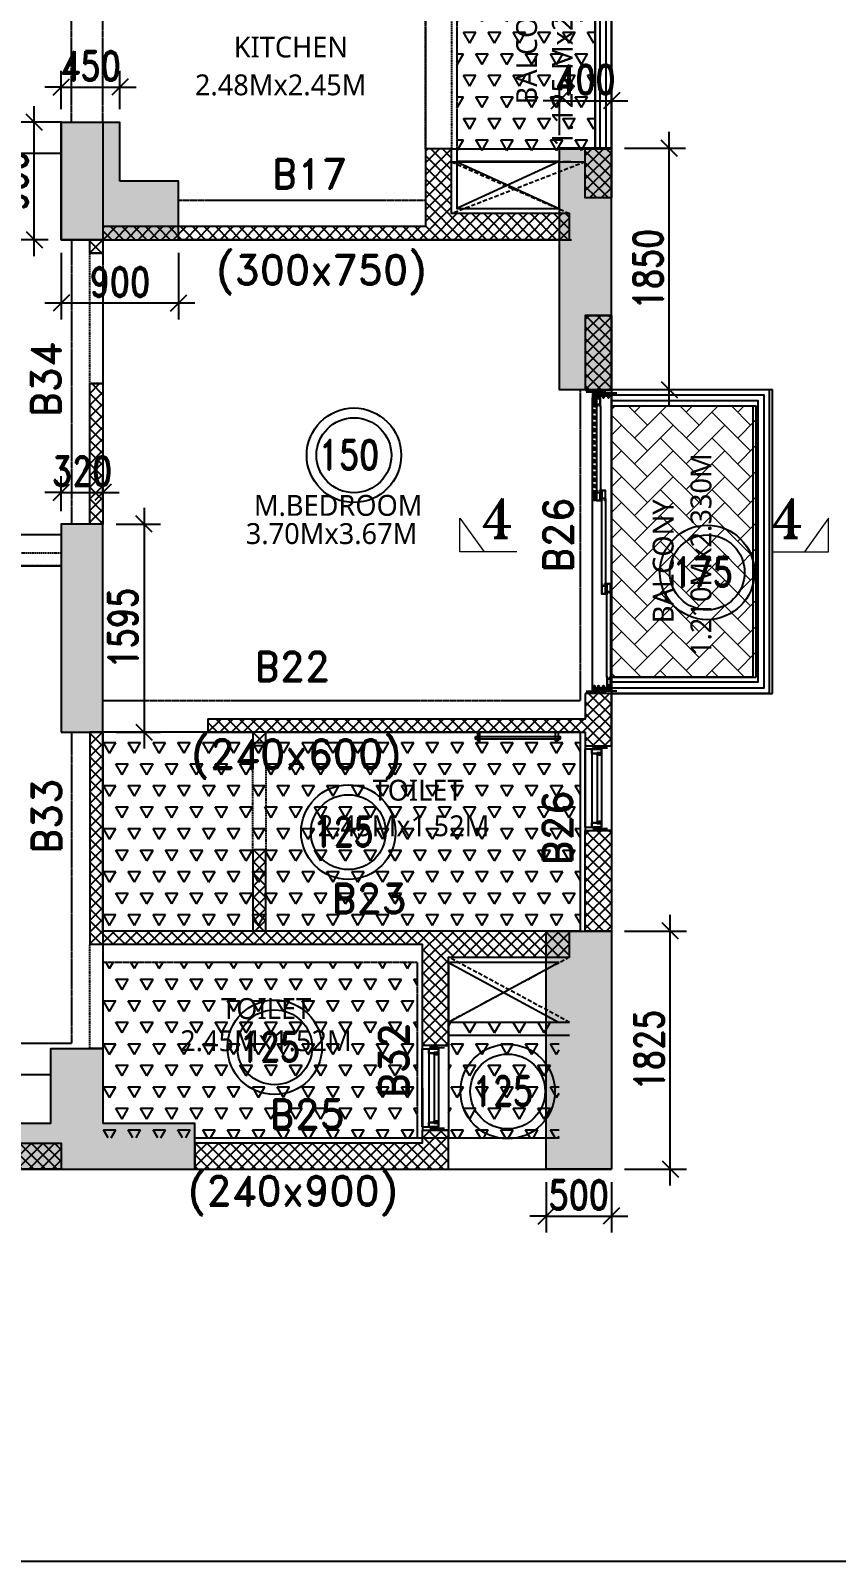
# Model space of a CAD drawing. Header units: millimetres. Extents: x 2061841 to 105821645, y -77612 to 48520811.
# Drawn here: x 105545866 to 105552047, y 48421234 to 48432969 of the extents above; entities that cross this region are included whole.
import ezdxf

# ---------------------------------------------------------------- set-up
doc = ezdxf.new("R2010")
doc.units = ezdxf.units.MM
doc.header["$LTSCALE"] = 10
doc.header["$MEASUREMENT"] = 0
doc.linetypes.add('$0$HIDDEN', pattern=[0.375, 0.25, -0.125])
doc.linetypes.add('HIDDEN2', pattern=[4.7625, 3.175, -1.5875])
for name, color, linetype in [('A-ANNO-LABL', 140, 'Continuous'), ('A-ELEV-HIDN', 54, 'HIDDEN2'), ('A-ELEV-LITE', 74, 'Continuous'), ('A-FLOR-HRAL', 200, 'Continuous'), ('A-GLAZ-FRAM', 74, 'Continuous'), ('A-WALL', 3, 'Continuous'), ('A-WALL-CILL', 140, 'Continuous'), ('A-WALL-FNSH', 8, 'Continuous'), ('A-WALL-PATT', 54, 'Continuous'), ('AP-SANR-FIXT', 74, 'Continuous'), ('AS-COLS', 2, 'Continuous'), ('S-BEAM', 4, 'Continuous'), ('S-BEAMNO.', 4, 'Continuous'), ('S-CUTOUT', 6, 'Continuous'), ('S-OPENING', 6, 'Continuous'), ('S-slab thk.', 2, 'Continuous'), ('S-Sunk', 8, 'Continuous'), ('xr_TDT02_Toilet_01_settingout$0$A-ELEV-FINE', 8, 'Continuous')]:
    doc.layers.add(name, color=color, linetype=linetype)
doc.layers.add('A-FIRE DOOR', color=1, linetype='Continuous', true_color=0xff0000)
for name, color, linetype, lineweight in [('S-Hatch Balcony', 8, 'Continuous', 5), ('S-STRCOL HATCH', 33, 'Continuous', 9), ('SEC-LINE', 1, 'Continuous', 15)]:
    doc.layers.add(name, color=color, linetype=linetype, lineweight=lineweight)
doc.styles.add('200', font='romand.shx', dxfattribs={"width": 0.8, "height": 225})
doc.styles.add('Lucida SU', font='l_10646.ttf')
doc.styles.add('RD', font='romand.shx', dxfattribs={"width": 0.9, "height": 225})
doc.styles.add('RT', font='romant.shx', dxfattribs={"height": 250})
doc.dimstyles.new('GR1', dxfattribs={"dimtxt": 225, "dimasz": 125, "dimexe": 125, "dimexo": 100, "dimgap": 50, "dimtad": 1, "dimdec": 0, "dimzin": 3, "dimdsep": 46, "dimtxsty": '200', "dimblk1": 'OBLIQUE', "dimblk2": 'OBLIQUE', "dimsah": 1, "dimcen": 0.0625, "dimdle": 125, "dimclrd": 3, "dimclre": 3, "dimclrt": 2, "dimadec": 0, "dimazin": 0, "dimtfac": 1, "dimtdec": 0, "dimtix": 1, "dimtmove": 0, "dimatfit": 3, "dimfxl": 1, "dimtolj": 1, "dimtzin": 0, "dimarcsym": 0})
pattern_1 = [(135, (101702366.684, 48122568.903), (-44.9012806, -44.9012806), []), (225, (101702366.684, 48122568.903), (44.9012806, -44.9012806), [])]
pattern_2 = [(60, (100816.75, 0), (-95.24999982, 164.97783931), [95.25, -95.25]), (120, (100816.75, 0), (-190.49999982, 1e-07), [95.25, -95.25]), (0, (100769.12, 82.49), (95.25, 164.9778392), [95.25, -95.25])]

# ---------------------------------------------------------------- blocks, each defined once
blk = doc.blocks.new('xr_TDT02_Toilet_01_settingout$0$i dont know')
at = {"layer": 'AP-SANR-FIXT', "ltscale": 0.2}
blk.add_lwpolyline([(19553, 3403), (20203, 3403), (20203, 3422), (19553, 3422)], close=True, dxfattribs=at)
at = {"layer": 'AP-SANR-FIXT', "ltscale": 0.2, "elevation": 0}
for points in [[(19568, 3434), (19588, 3434), (19588, 3368), (19568, 3368)], [(20188, 3434), (20168, 3434), (20168, 3368), (20188, 3368)]]:
    blk.add_lwpolyline(points, close=True, dxfattribs=at)
blk = doc.blocks.new('Win clip')
for points in [[(14, 1), (14, 9), (18, 9), (18, 8), (19, 8), (19, 9), (20, 9), (20, 10), (0, 10), (0, 0), (3, 0), (3, -1), (2, -1), (2, -2), (5, -2), (5, 0), (17, 0), (17, -1), (15, -1), (15, -2), (18, -2), (18, 1)], [(1, 9), (13, 9), (13, 1), (1, 1)]]:
    blk.add_lwpolyline(points, close=True)
at = {"layer": 'Defpoints'}
blk.add_line((28, 3), (22, 3), dxfattribs=at)
blk = doc.blocks.new('*U695')
at = {"color": 251}
for p, q in [((0, 88), (25, 88)), ((25, 88), (0, 38)), ((0, 88), (25, 38)), ((25, 38), (0, 38)), ((650, 88), (625, 88)), ((625, 88), (650, 38)), ((650, 88), (625, 38)), ((625, 38), (650, 38))]:
    blk.add_line(p, q, dxfattribs=at)
for p, q in [((60, 25), (590, 25)), ((70, 100), (590, 100)), ((70, 65), (590, 65))]:
    blk.add_line(p, q)
for points in [[(62, 70), (62, 67), (55, 67), (55, 85), (59, 85), (59, 84), (60, 84), (60, 88), (59, 88), (59, 87), (55, 87), (55, 99), (59, 99), (59, 97), (60, 97), (60, 100), (25, 100), (25, 25), (60, 25), (60, 65), (70, 65), (70, 70)], [(69, 69), (68, 69), (68, 70), (70, 70), (68, 70), (68, 69), (69, 69), (69, 67), (63, 67), (63, 69)], [(588, 70), (588, 67), (595, 67), (595, 85), (591, 85), (591, 84), (590, 84), (590, 88), (591, 88), (591, 87), (595, 87), (595, 99), (591, 99), (591, 97), (590, 97), (590, 100), (625, 100), (625, 25), (590, 25), (590, 65), (580, 65), (580, 70)], [(581, 69), (582, 69), (582, 70), (580, 70), (582, 70), (582, 69), (581, 69), (581, 67), (587, 67), (587, 69)]]:
    blk.add_lwpolyline(points)
for points in [[(59, 26), (26, 26), (26, 99), (54, 99), (54, 65), (59, 65)], [(65, 80), (65, 79), (63, 79), (65, 79), (65, 80), (62, 80)], [(585, 80), (585, 79), (587, 79), (585, 79), (585, 80), (588, 80)], [(591, 26), (624, 26), (624, 99), (596, 99), (596, 65), (591, 65)]]:
    blk.add_lwpolyline(points, close=True)
at = {"layer": 'A-WALL-CILL'}
blk.add_line((625, -25), (25, -25), dxfattribs=at)
blk.add_lwpolyline([(0, 145), (0, 175), (650, 175), (650, 145)], dxfattribs=at)
at = {"layer": 'A-WALL-FNSH'}
for p, q in [((15, 88), (15, 145)), ((635, 88), (635, 145)), ((25, -25), (25, 35)), ((625, -25), (625, 35))]:
    blk.add_line(p, q, dxfattribs=at)
at = {"rotation": 270}
blk.add_blockref('Win clip', (60, 100), dxfattribs=at)
at = {"xscale": -1, "rotation": 90}
blk.add_blockref('Win clip', (590, 100), dxfattribs=at)
blk = doc.blocks.new('Alframe Door 3T+W')
for p, q in [((35, 146), (0, 146)), ((0, 146), (0, 0)), ((1, 2), (1, 144)), ((1, 144), (16, 144)), ((16, 144), (16, 2)), ((18, 129), (18, 144)), ((18, 144), (35, 144)), ((34, 129), (18, 129)), ((18, 90), (18, 119)), ((18, 119), (34, 119)), ((35, 144), (35, 146)), ((0, 0), (35, 0)), ((16, 2), (1, 2)), ((34, 90), (18, 90)), ((18, 51), (18, 80)), ((18, 80), (34, 80)), ((34, 51), (18, 51)), ((18, 17), (18, 41)), ((18, 41), (34, 41)), ((35, 17), (18, 17)), ((18, 2), (18, 11)), ((18, 11), (35, 11)), ((35, 2), (18, 2)), ((35, 0), (35, 2))]:
    blk.add_line(p, q)
for centre, start, end in [((23, 124), 336, 24), ((23, 85), 336, 24), ((23, 46), 336, 24), ((23, 14), 346.3245, 13.6755)]:
    blk.add_arc(centre, 12.3, start, end)
blk = doc.blocks.new('Alframe Win shutter wmesh')
for points in [[(7, -46), (7, 0), (4, 0), (4, -1), (6, -1), (6, -13), (-6, -13), (-6, -1), (-4, -1), (-4, 0), (-8, 0), (-8, -50), (-1, -50), (-1, -48), (-2, -48), (-2, -49), (-6, -49), (-6, -46)], [(6, -14), (-6, -14), (-6, -45), (6, -45)]]:
    blk.add_lwpolyline(points, close=True)
blk = doc.blocks.new('Al frame Door shutter 1')
blk.add_lwpolyline([(8, -60), (15, -60), (15, 15), (8, 15), (8, 13), (13, 13), (13, 0), (-14, 0), (-14, 13), (-8, 13), (-8, 15), (-15, 15), (-15, -60), (-8, -60), (-8, -58), (-14, -58), (-14, -45), (13, -45), (13, -58), (8, -58), (8, -60)])
blk.add_lwpolyline([(-14, -44), (13, -44), (13, -2), (-14, -2)], close=True)
blk = doc.blocks.new('Al frame Door shutter 2')
for p, q in [((-8, 75), (-15, 75)), ((-14, 60), (-14, 73)), ((-14, 73), (-8, 73)), ((14, 60), (-14, 60)), ((14, 58), (-14, 58)), ((-14, 58), (-14, 2)), ((-14, 2), (14, 2)), ((-8, 73), (-8, 75)), ((15, 75), (8, 75)), ((8, 75), (8, 73)), ((8, 73), (14, 73)), ((14, 73), (14, 60)), ((14, 2), (14, 58)), ((15, 34), (15, 75)), ((15, 34), (19, 34)), ((19, 33), (15, 33)), ((21, 37), (19, 34)), ((22, 36), (19, 33)), ((22, 36), (21, 37))]:
    blk.add_line(p, q)
blk.add_lwpolyline([(-15, 75), (-15, 0), (15, 0), (15, 33)])
blk = doc.blocks.new('*U693')
for p, q in [((50, 179), (2275, 179)), ((124, 173), (764, 173)), ((124, 143), (764, 143)), ((1480, 133), (839, 133)), ((50, 33), (2266, 33)), ((1480, 103), (839, 103)), ((2201, 94), (1555, 94)), ((2201, 64), (1555, 64))]:
    blk.add_line(p, q)
at = {"linetype": 'HIDDEN2'}
for p, q in [((1526, 55), (2230, 55)), ((2226, 40), (1530, 40))]:
    blk.add_line(p, q, dxfattribs=at)
at = {"color": 251}
for points in [[(25, 81), (0, 81), (25, 131), (0, 131), (25, 81), (25, 131)], [(2300, 81), (2325, 81), (2300, 131), (2325, 131), (2300, 81), (2300, 131)]]:
    blk.add_lwpolyline(points, dxfattribs=at)
at = {"layer": 'A-WALL-FNSH'}
for p, q in [((20, 131), (20, 220)), ((2305, 131), (2305, 220)), ((15, 81), (15, -15)), ((2310, 81), (2310, -15))]:
    blk.add_line(p, q, dxfattribs=at)
blk.add_blockref('Alframe Door 3T+W', (25, 33))
at = {"xscale": -1}
for name, p, rotation in [('Al frame Door shutter 1', (64, 158), 90), ('Al frame Door shutter 2', (839, 158), 90), ('Al frame Door shutter 2', (764, 118), 270), ('Al frame Door shutter 2', (1555, 118), 90), ('Al frame Door shutter 2', (1480, 79), 270), ('Al frame Door shutter 1', (2261, 79), 270), ('Alframe Win shutter wmesh', (2276, 47), 270)]:
    blk.add_blockref(name, p, dxfattribs=dict(at, rotation=rotation))
blk.add_blockref('Alframe Door 3T+W', (2300, 33), dxfattribs=at)
at = {"rotation": 90.00000000000001}
blk.add_blockref('Alframe Win shutter wmesh', (1480, 47), dxfattribs=at)
blk = doc.blocks.new('*U700')
at = {"color": 251}
for p, q in [((0, 88), (25, 88)), ((25, 88), (0, 38)), ((0, 88), (25, 38)), ((25, 38), (0, 38)), ((650, 88), (625, 88)), ((625, 88), (650, 38)), ((650, 88), (625, 38)), ((625, 38), (650, 38))]:
    blk.add_line(p, q, dxfattribs=at)
for p, q in [((60, 25), (590, 25)), ((70, 100), (590, 100)), ((70, 65), (590, 65))]:
    blk.add_line(p, q)
for points in [[(62, 70), (62, 67), (55, 67), (55, 85), (59, 85), (59, 84), (60, 84), (60, 88), (59, 88), (59, 87), (55, 87), (55, 99), (59, 99), (59, 97), (60, 97), (60, 100), (25, 100), (25, 25), (60, 25), (60, 65), (70, 65), (70, 70)], [(69, 69), (68, 69), (68, 70), (70, 70), (68, 70), (68, 69), (69, 69), (69, 67), (63, 67), (63, 69)], [(588, 70), (588, 67), (595, 67), (595, 85), (591, 85), (591, 84), (590, 84), (590, 88), (591, 88), (591, 87), (595, 87), (595, 99), (591, 99), (591, 97), (590, 97), (590, 100), (625, 100), (625, 25), (590, 25), (590, 65), (580, 65), (580, 70)], [(581, 69), (582, 69), (582, 70), (580, 70), (582, 70), (582, 69), (581, 69), (581, 67), (587, 67), (587, 69)]]:
    blk.add_lwpolyline(points)
for points in [[(59, 26), (26, 26), (26, 99), (54, 99), (54, 65), (59, 65)], [(65, 80), (65, 79), (63, 79), (65, 79), (65, 80), (62, 80)], [(585, 80), (585, 79), (587, 79), (585, 79), (585, 80), (588, 80)], [(591, 26), (624, 26), (624, 99), (596, 99), (596, 65), (591, 65)]]:
    blk.add_lwpolyline(points, close=True)
at = {"layer": 'A-WALL-CILL'}
blk.add_line((625, -25), (25, -25), dxfattribs=at)
blk.add_lwpolyline([(0, 145), (0, 175), (650, 175), (650, 145)], dxfattribs=at)
at = {"layer": 'A-WALL-FNSH'}
for p, q in [((15, 88), (15, 145)), ((635, 88), (635, 145)), ((25, -25), (25, 35)), ((625, -25), (625, 35))]:
    blk.add_line(p, q, dxfattribs=at)
at = {"rotation": 270}
blk.add_blockref('Win clip', (60, 100), dxfattribs=at)
at = {"xscale": -1, "rotation": 90}
blk.add_blockref('Win clip', (590, 100), dxfattribs=at)
blk = doc.blocks.new('_Oblique')
at = {"color": 0, "linetype": 'ByBlock', "lineweight": -2}
blk.add_line((-0.5, -0.5), (0.5, 0.5), dxfattribs=at)
blk = doc.blocks.new('*D819')
at = {"layer": 'AS-COLS', "color": 3, "lineweight": -2, "transparency": 16777216}
for p, q in [((102783101, 48530381), (102783101, 48530676)), ((102783551, 48530381), (102783551, 48530676)), ((102783101, 48530551), (102782976, 48530551)), ((102783101, 48530551), (102783551, 48530551)), ((102783551, 48530551), (102783676, 48530551))]:
    blk.add_line(p, q, dxfattribs=at)
at = {"layer": 'Defpoints', "color": 0, "transparency": 16777216}
for p in [(102783551, 48530551), (102783101, 48530281), (102783551, 48530281)]:
    blk.add_point(p, dxfattribs=at)
at = {"layer": 'AS-COLS', "color": 3, "lineweight": -2, "transparency": 16777216, "xscale": 125, "yscale": 125, "zscale": 125}
blk.add_blockref('_Oblique', (102783101, 48530551), dxfattribs=at)
at = {"layer": 'AS-COLS', "color": 3, "lineweight": -2, "transparency": 16777216, "xscale": 125, "yscale": 125, "zscale": 125, "rotation": 180}
blk.add_blockref('_Oblique', (102783551, 48530551), dxfattribs=at)
at = {"layer": 'AS-COLS', "color": 2, "transparency": 16777216, "insert": (102783326, 48530713), "char_height": 225, "attachment_point": 5, "style": '200'}
blk.add_mtext('\\A1;450', dxfattribs=at)
blk = doc.blocks.new('*D820')
at = {"layer": 'AS-COLS', "color": 3, "lineweight": -2, "transparency": 16777216}
for p, q in [((102782894, 48529256), (102782894, 48530406)), ((102783001, 48530281), (102782769, 48530281)), ((102783001, 48529381), (102782769, 48529381))]:
    blk.add_line(p, q, dxfattribs=at)
at = {"layer": 'Defpoints', "color": 0, "transparency": 16777216}
for p in [(102782894, 48530281), (102783101, 48530281), (102783101, 48529381)]:
    blk.add_point(p, dxfattribs=at)
at = {"layer": 'AS-COLS', "color": 3, "lineweight": -2, "transparency": 16777216, "xscale": 125, "yscale": 125, "zscale": 125}
for p, rotation in [((102782894, 48530281), 90), ((102782894, 48529381), 270)]:
    blk.add_blockref('_Oblique', p, dxfattribs=dict(at, rotation=rotation))
at = {"layer": 'AS-COLS', "color": 2, "transparency": 16777216, "insert": (102782731, 48529831), "char_height": 225, "attachment_point": 5, "rotation": 90, "style": '200'}
blk.add_mtext('\\A1;900', dxfattribs=at)
blk = doc.blocks.new('*D821')
at = {"layer": 'AS-COLS', "color": 3, "lineweight": -2, "transparency": 16777216}
for p, q in [((102783101, 48529281), (102783101, 48528770)), ((102784001, 48529281), (102784001, 48528770)), ((102784126, 48528895), (102782976, 48528895))]:
    blk.add_line(p, q, dxfattribs=at)
at = {"layer": 'Defpoints', "color": 0, "transparency": 16777216}
for p in [(102783101, 48529381), (102784001, 48529381), (102783101, 48528895)]:
    blk.add_point(p, dxfattribs=at)
at = {"layer": 'AS-COLS', "color": 3, "lineweight": -2, "transparency": 16777216, "xscale": 125, "yscale": 125, "zscale": 125, "rotation": 180}
blk.add_blockref('_Oblique', (102783101, 48528895), dxfattribs=at)
at = {"layer": 'AS-COLS', "color": 3, "lineweight": -2, "transparency": 16777216, "xscale": 125, "yscale": 125, "zscale": 125}
blk.add_blockref('_Oblique', (102784001, 48528895), dxfattribs=at)
at = {"layer": 'AS-COLS', "color": 2, "transparency": 16777216, "insert": (102783551, 48529057), "char_height": 225, "attachment_point": 5, "style": '200'}
blk.add_mtext('\\A1;900', dxfattribs=at)
blk = doc.blocks.new('*D822')
at = {"layer": 'AS-COLS', "color": 3, "lineweight": -2, "transparency": 16777216}
for p, q in [((102783101, 48527301), (102783101, 48527569)), ((102783421, 48527301), (102783421, 48527569)), ((102783101, 48527444), (102782976, 48527444)), ((102783101, 48527444), (102783421, 48527444)), ((102783421, 48527444), (102783546, 48527444))]:
    blk.add_line(p, q, dxfattribs=at)
at = {"layer": 'Defpoints', "color": 0, "transparency": 16777216}
for p in [(102783421, 48527444), (102783101, 48527201), (102783421, 48527201)]:
    blk.add_point(p, dxfattribs=at)
at = {"layer": 'AS-COLS', "color": 3, "lineweight": -2, "transparency": 16777216, "xscale": 125, "yscale": 125, "zscale": 125}
blk.add_blockref('_Oblique', (102783101, 48527444), dxfattribs=at)
at = {"layer": 'AS-COLS', "color": 3, "lineweight": -2, "transparency": 16777216, "xscale": 125, "yscale": 125, "zscale": 125, "rotation": 180}
blk.add_blockref('_Oblique', (102783421, 48527444), dxfattribs=at)
at = {"layer": 'AS-COLS', "color": 2, "transparency": 16777216, "insert": (102783261, 48527607), "char_height": 225, "attachment_point": 5, "style": '200'}
blk.add_mtext('\\A1;320', dxfattribs=at)
blk = doc.blocks.new('*D823')
at = {"layer": 'AS-COLS', "color": 3, "lineweight": -2, "transparency": 16777216}
for p, q in [((102783736, 48527326), (102783736, 48525481)), ((102783521, 48527201), (102783861, 48527201)), ((102783521, 48525606), (102783861, 48525606))]:
    blk.add_line(p, q, dxfattribs=at)
at = {"layer": 'Defpoints', "color": 0, "transparency": 16777216}
for p in [(102783421, 48527201), (102783421, 48525606), (102783736, 48525606)]:
    blk.add_point(p, dxfattribs=at)
at = {"layer": 'AS-COLS', "color": 3, "lineweight": -2, "transparency": 16777216, "xscale": 125, "yscale": 125, "zscale": 125}
for p, rotation in [((102783736, 48527201), 90), ((102783736, 48525606), 270)]:
    blk.add_blockref('_Oblique', p, dxfattribs=dict(at, rotation=rotation))
at = {"layer": 'AS-COLS', "color": 2, "transparency": 16777216, "insert": (102783574, 48526404), "char_height": 225, "attachment_point": 5, "rotation": 90, "style": '200'}
blk.add_mtext('\\A1;1595', dxfattribs=at)
blk = doc.blocks.new('A$C21A8152F')
at = {"layer": 'SEC-LINE'}
for p, q in [((513, 311), (292, 3)), ((513, 3), (513, 311)), ((-7, 3), (513, 3))]:
    blk.add_line(p, q, dxfattribs=at)
blk = doc.blocks.new('*D899')
at = {"layer": 'AS-COLS', "color": 3, "lineweight": -2, "transparency": 16777216}
for p, q in [((102786821, 48522156), (102786821, 48521771)), ((102787321, 48522156), (102787321, 48521771)), ((102786821, 48521896), (102786696, 48521896)), ((102786821, 48521896), (102787321, 48521896)), ((102787321, 48521896), (102787446, 48521896))]:
    blk.add_line(p, q, dxfattribs=at)
at = {"layer": 'Defpoints', "color": 0, "transparency": 16777216}
for p in [(102786821, 48522256), (102787321, 48522256), (102787321, 48521896)]:
    blk.add_point(p, dxfattribs=at)
at = {"layer": 'AS-COLS', "color": 3, "lineweight": -2, "transparency": 16777216, "xscale": 125, "yscale": 125, "zscale": 125}
blk.add_blockref('_Oblique', (102786821, 48521896), dxfattribs=at)
at = {"layer": 'AS-COLS', "color": 3, "lineweight": -2, "transparency": 16777216, "xscale": 125, "yscale": 125, "zscale": 125, "rotation": 180}
blk.add_blockref('_Oblique', (102787321, 48521896), dxfattribs=at)
at = {"layer": 'AS-COLS', "color": 2, "transparency": 16777216, "insert": (102787071, 48522058), "char_height": 225, "attachment_point": 5, "style": '200'}
blk.add_mtext('\\A1;500', dxfattribs=at)
blk = doc.blocks.new('*D900')
at = {"layer": 'AS-COLS', "color": 3, "lineweight": -2, "transparency": 16777216}
for p, q in [((102787773, 48522131), (102787773, 48524206)), ((102787421, 48524081), (102787898, 48524081)), ((102787421, 48522256), (102787898, 48522256))]:
    blk.add_line(p, q, dxfattribs=at)
at = {"layer": 'Defpoints', "color": 0, "transparency": 16777216}
for p in [(102787321, 48524081), (102787773, 48524081), (102787321, 48522256)]:
    blk.add_point(p, dxfattribs=at)
at = {"layer": 'AS-COLS', "color": 3, "lineweight": -2, "transparency": 16777216, "xscale": 125, "yscale": 125, "zscale": 125}
for p, rotation in [((102787773, 48524081), 90), ((102787773, 48522256), 270)]:
    blk.add_blockref('_Oblique', p, dxfattribs=dict(at, rotation=rotation))
at = {"layer": 'AS-COLS', "color": 2, "transparency": 16777216, "insert": (102787610, 48523169), "char_height": 225, "attachment_point": 5, "rotation": 90, "style": '200'}
blk.add_mtext('\\A1;1825', dxfattribs=at)
blk = doc.blocks.new('*D901')
at = {"layer": 'AS-COLS', "color": 3, "lineweight": -2, "transparency": 16777216}
for p, q in [((102786922, 48530182), (102786922, 48530572)), ((102787322, 48530182), (102787322, 48530572)), ((102786922, 48530447), (102786797, 48530447)), ((102786922, 48530447), (102787322, 48530447)), ((102787322, 48530447), (102787447, 48530447))]:
    blk.add_line(p, q, dxfattribs=at)
at = {"layer": 'Defpoints', "color": 0, "transparency": 16777216}
for p in [(102787322, 48530447), (102786922, 48530082), (102787322, 48530082)]:
    blk.add_point(p, dxfattribs=at)
at = {"layer": 'AS-COLS', "color": 3, "lineweight": -2, "transparency": 16777216, "xscale": 125, "yscale": 125, "zscale": 125}
blk.add_blockref('_Oblique', (102786922, 48530447), dxfattribs=at)
at = {"layer": 'AS-COLS', "color": 3, "lineweight": -2, "transparency": 16777216, "xscale": 125, "yscale": 125, "zscale": 125, "rotation": 180}
blk.add_blockref('_Oblique', (102787322, 48530447), dxfattribs=at)
at = {"layer": 'AS-COLS', "color": 2, "transparency": 16777216, "insert": (102787122, 48530609), "char_height": 225, "attachment_point": 5, "style": '200'}
blk.add_mtext('\\A1;400', dxfattribs=at)
blk = doc.blocks.new('*D902')
at = {"layer": 'AS-COLS', "color": 3, "lineweight": -2, "transparency": 16777216}
for p, q in [((102787765, 48528107), (102787765, 48530207)), ((102787422, 48530082), (102787890, 48530082)), ((102787421, 48528232), (102787890, 48528232))]:
    blk.add_line(p, q, dxfattribs=at)
at = {"layer": 'Defpoints', "color": 0, "transparency": 16777216}
for p in [(102787322, 48530082), (102787765, 48530082), (102787321, 48528232)]:
    blk.add_point(p, dxfattribs=at)
at = {"layer": 'AS-COLS', "color": 3, "lineweight": -2, "transparency": 16777216, "xscale": 125, "yscale": 125, "zscale": 125}
for p, rotation in [((102787765, 48530082), 90), ((102787765, 48528232), 270)]:
    blk.add_blockref('_Oblique', p, dxfattribs=dict(at, rotation=rotation))
at = {"layer": 'AS-COLS', "color": 2, "transparency": 16777216, "insert": (102787602, 48529157), "char_height": 225, "attachment_point": 5, "rotation": 90, "style": '200'}
blk.add_mtext('\\A1;1850', dxfattribs=at)
blk = doc.blocks.new('TOWER-A TYPICAL FLOOR FRAMING PLAN N')
at = {"layer": 'A-WALL-PATT'}
h = blk.add_hatch(dxfattribs=at)
h.set_pattern_fill('ANSI37', color=8, scale=20, angle=90)
h.set_pattern_definition(pattern_1)
edge = h.paths.add_edge_path()
edge.add_line((102787000.6, 48529381.3), (102787000.6, 48529581.3))
edge.add_line((102787000.6, 48529581.3), (102786095.6, 48529581.3))
edge.add_line((102786095.6, 48529581.3), (102786095.6, 48530077.6))
edge.add_line((102786095.6, 48530077.6), (102785895.6, 48530077.6))
edge.add_line((102785895.6, 48530077.6), (102785895.6, 48529481.3))
edge.add_line((102785895.6, 48529481.3), (102783420.6, 48529481.3))
edge.add_line((102783420.6, 48529481.3), (102783420.6, 48529381.3))
edge.add_line((102783420.6, 48529381.3), (102787015.6, 48529381.3))
h = blk.add_hatch(dxfattribs=at)
h.set_pattern_fill('ANSI37', color=8, scale=20, angle=90)
h.set_pattern_definition(pattern_1)
h.paths.add_polyline_path([(102787120.6, 48530077.6), (102787320.6, 48530077.6), (102787320.6, 48529701.3), (102787120.6, 48529701.3), (102787120.6, 48530077.6)])
h = blk.add_hatch(dxfattribs=at)
h.set_pattern_fill('ANSI37', color=8, scale=20, angle=90)
h.set_pattern_definition(pattern_1)
h.paths.add_polyline_path([(102783320.6, 48529381.3), (102783420.6, 48529381.3), (102783420.6, 48529277.6), (102783320.6, 48529277.6), (102783320.6, 48529381.3)])
h = blk.add_hatch(dxfattribs=at)
h.set_pattern_fill('ANSI37', color=8, scale=20, angle=90)
h.set_pattern_definition(pattern_1)
h.paths.add_polyline_path([(102787120.6, 48528228), (102787320.6, 48528228), (102787320.6, 48528801.3), (102787120.6, 48528801.3), (102787120.6, 48528228)])
h = blk.add_hatch(dxfattribs=at)
h.set_pattern_fill('ANSI37', color=8, scale=20, angle=90)
h.set_pattern_definition(pattern_1)
h.paths.add_polyline_path([(102783320.6, 48528277.6), (102783420.6, 48528277.6), (102783420.6, 48527201.3), (102783320.6, 48527201.3), (102783320.6, 48528277.6)])
h = blk.add_hatch(dxfattribs=at)
h.set_pattern_fill('ANSI37', color=8, scale=20, angle=90)
h.set_pattern_definition(pattern_1)
h.paths.add_polyline_path([(102787120.6, 48525903), (102787120.6, 48525706.3), (102784225.6, 48525706.3), (102784225.6, 48525606.3), (102784570.6, 48525606.3), (102784570.6, 48525503), (102784670.6, 48525503), (102784670.6, 48525606.3), (102787120.6, 48525606.3), (102787120.6, 48525502), (102787320.6, 48525502), (102787320.8, 48525903), (102787120.6, 48525903)])
h = blk.add_hatch(dxfattribs=at)
h.set_pattern_fill('ANSI37', color=8, scale=20, angle=90)
h.set_pattern_definition(pattern_1)
h.paths.add_polyline_path([(102785870.6, 48523204.1), (102786070.6, 48523204.1), (102786070.6, 48523881.3), (102787000.6, 48523881.3), (102787000.6, 48524081.3), (102784670.6, 48524081.3), (102784670.6, 48524703), (102784570.6, 48524703), (102784570.6, 48524081.3), (102783420.6, 48524081.3), (102783420.6, 48525606.3), (102783320.6, 48525606.3), (102783320.6, 48523981.3), (102785870.6, 48523981.3)])
h.paths.add_polyline_path([(102786070.6, 48522554.1), (102785870.6, 48522554.1), (102785870.6, 48522456.3), (102784126.1, 48522456.3), (102784126.1, 48522256.3), (102786070.6, 48522256.3)])
h = blk.add_hatch(dxfattribs=at)
h.set_pattern_fill('ANSI37', color=8, scale=20, angle=90)
h.set_pattern_definition(pattern_1)
h.paths.add_polyline_path([(102787120.6, 48524852), (102787320.6, 48524852), (102787320.6, 48524081.3), (102787120.6, 48524081.3), (102787120.6, 48524852)])
h = blk.add_hatch(dxfattribs=at)
h.set_pattern_fill('ANSI37', color=8, scale=20, angle=90)
h.set_pattern_definition(pattern_1)
h.paths.add_polyline_path([(102781550.6, 48523181.3), (102781750.6, 48523181.3), (102781750.6, 48522456.3), (102783100.6, 48522456.3), (102783100.6, 48522256.1), (102781550.6, 48522256.3), (102781550.6, 48522981.3), (102781460.1, 48522981.3), (102781460.1, 48523181.3), (102781550.6, 48523181.3)])
at = {"layer": 'S-Hatch Balcony'}
h = blk.add_hatch(dxfattribs=at)
h.set_pattern_fill('AR-HBONE', color=256, scale=35, style=0)
h.set_pattern_definition([(45, (102217536.35, 48829587.81), (2e-14, 197.9899), [420, -140]), (135, (102217635.34, 48829686.8), (2e-14, 197.9899), [420, -140])])
h.paths.add_polyline_path([(102787319.3, 48528108), (102788424.6, 48528108), (102788424.6, 48526028), (102787319.3, 48526028)])
at = {"layer": 'S-STRCOL HATCH'}
h = blk.add_hatch(color=256, dxfattribs=at)
h.dxf.hatch_style = 1
h.paths.add_polyline_path([(102783420.6, 48529381.3), (102783100.6, 48529381.3), (102783100.6, 48530282), (102783420.6, 48530282)])
h = blk.add_hatch(color=256, dxfattribs=at)
h.dxf.hatch_style = 1
h.paths.add_polyline_path([(102783550.6, 48529830.7), (102783550.6, 48530280.7), (102783100.6, 48530280.7), (102783100.6, 48529380.7), (102784000.6, 48529380.7), (102784000.6, 48529830.7), (102783550.6, 48529830.7)])
h = blk.add_hatch(color=256, dxfattribs=at)
h.dxf.hatch_style = 1
h.paths.add_polyline_path([(102787321.5, 48528232.4), (102787321.6, 48530082), (102786921.6, 48530082), (102786921.5, 48528232.4)])
h = blk.add_hatch(color=256, dxfattribs=at)
h.dxf.hatch_style = 1
h.paths.add_polyline_path([(102783100.6, 48525607), (102783420.6, 48525607), (102783420.6, 48527201.3), (102783100.6, 48527201.3)])
h = blk.add_hatch(color=256, dxfattribs=at)
h.dxf.hatch_style = 1
h.paths.add_polyline_path([(102787320.6, 48522257), (102786820.6, 48522256.3), (102786820.6, 48524081.3), (102787320.6, 48524082)])
h = blk.add_hatch(color=256, dxfattribs=at)
h.dxf.hatch_style = 1
h.paths.add_polyline_path([(102783420.6, 48522606.3), (102783020.6, 48522606.3), (102783020.6, 48523182), (102783420.6, 48523182)])
h = blk.add_hatch(color=256, dxfattribs=at)
h.dxf.hatch_style = 1
h.paths.add_polyline_path([(102784127.1, 48522606.3), (102784127.1, 48522256.3), (102781550.6, 48522256.3), (102781550.6, 48522606.3), (102784127.1, 48522606.3)])
at = {"layer": 'S-Sunk'}
h = blk.add_hatch(dxfattribs=at)
h.set_pattern_fill('TRIANG', color=8, scale=20, style=0)
h.set_pattern_definition(pattern_2)
h.paths.add_polyline_path([(102786295.6, 48531976.3), (102787195.6, 48531976.3), (102787195.6, 48530077.6), (102787000.6, 48529977.6), (102786921.6, 48529981.3), (102786135.6, 48529977.6), (102786135.6, 48531450.7), (102786295.6, 48531450.7)])
h = blk.add_hatch(dxfattribs=at)
h.set_pattern_fill('TRIANG', color=8, scale=20, style=0)
h.set_pattern_definition(pattern_2)
h.paths.add_polyline_path([(102783420.6, 48525606.3), (102787081.6, 48525606.3), (102787081.6, 48524081.3), (102783420.6, 48524081.3)])
h = blk.add_hatch(dxfattribs=at)
h.set_pattern_fill('TRIANG', color=8, scale=20, style=0)
h.set_pattern_definition(pattern_2)
h.paths.add_polyline_path([(102783420.6, 48523841.2), (102785830.6, 48523841.2), (102785830.6, 48522496.3), (102783420.6, 48522496.3)])
h = blk.add_hatch(dxfattribs=at)
h.set_pattern_fill('TRIANG', color=8, scale=20, style=0)
h.set_pattern_definition(pattern_2)
h.paths.add_polyline_path([(102786070.6, 48523381.3), (102786920.6, 48523381.3), (102786920.6, 48522496.3), (102786070.6, 48522496.3)])
at = {"layer": 'A-ELEV-HIDN'}
for p, q in [((102787000.6, 48523881.3, 0), (102786070.6, 48523381.3)), ((102787000.6, 48523381.3, 0), (102786070.6, 48523881.3))]:
    blk.add_line(p, q, dxfattribs=at)
at = {"layer": 'A-ELEV-HIDN', "ltscale": 0.3}
for points in [[(102786095.6, 48530077.6), (102785895.6, 48530077.6), (102785895.6, 48531277.6), (102786095.6, 48531277.6)], [(102783320.6, 48529277.6), (102783420.6, 48529277.6), (102783420.6, 48528277.6), (102783320.6, 48528277.6)], [(102782100.6, 48526981.3), (102783100.6, 48526981.3), (102783100.6, 48526881.3), (102782100.6, 48526881.3)], [(102784570.6, 48525503), (102784670.6, 48525503), (102784670.6, 48524703), (102784570.6, 48524703)], [(102783320.6, 48523981.3), (102783420.6, 48523981.3), (102783420.6, 48523181.3), (102783320.6, 48523181.3)]]:
    blk.add_lwpolyline(points, close=True, dxfattribs=at)
at = {"layer": 'A-ELEV-HIDN'}
for points in [[(102786095.6, 48529977.6), (102787000.6, 48529581.3)], [(102787120.6, 48529977.6), (102786095.6, 48529581.3)]]:
    blk.add_lwpolyline(points, dxfattribs=at)
at = {"layer": 'A-ELEV-LITE'}
for p, q in [((102786095.6, 48530077.6), (102787195.6, 48530077.6, 0)), ((102786095.6, 48529977.6), (102787120.6, 48529977.6)), ((102787000.6, 48523381.3, 0), (102786070.6, 48523381.3)), ((102787000.6, 48523281.3, 0), (102786070.6, 48523281.3))]:
    blk.add_line(p, q, dxfattribs=at)
at = {"layer": 'A-FIRE DOOR'}
blk.add_lwpolyline([(102758976.4, 48553234.4), (102808052.2, 48553234.4), (102808052.2, 48519249.1), (102758976.4, 48519249.1)], close=True, dxfattribs=at)
at = {"layer": 'A-FLOR-HRAL', "color": 252}
for points in [[(102787320.6, 48530077.6), (102787320.6, 48532101.3), (102786095.6, 48532101.3)], [(102787280.6, 48530077.6), (102787280.6, 48532061.3), (102786095.6, 48532061.3)], [(102787235.6, 48530077.6), (102787235.6, 48532016.3), (102786095.6, 48532016.3)], [(102787195.6, 48530077.6), (102787195.6, 48531976.3), (102786095.6, 48531976.3)]]:
    blk.add_lwpolyline(points, dxfattribs=at)
at = {"layer": 'A-FLOR-HRAL', "color": 252, "elevation": 0}
for points in [[(102787320.6, 48528233), (102788530.6, 48528233), (102788530.6, 48525903), (102787320.6, 48525903)], [(102787320.6, 48528193), (102788490.6, 48528193), (102788490.6, 48525943), (102787320.6, 48525943)], [(102787320.6, 48528148), (102788445.6, 48528148), (102788445.6, 48525988), (102787320.6, 48525988)], [(102787320.6, 48528108), (102788405.6, 48528108), (102788405.6, 48526028), (102787320.6, 48526028)]]:
    blk.add_lwpolyline(points, dxfattribs=at)
at = {"layer": 'A-WALL', "color": 8}
for p, q in [((102787320.6, 48530077.6, 0), (102787320.7, 48530077.6, 0)), ((102787120.6, 48528801.3, 0), (102787120.6, 48528228)), ((102787120.6, 48528801.3, 0), (102787320.6, 48528801.3, 0)), ((102787320.6, 48528801.3, 0), (102787320.7, 48528228)), ((102787120.6, 48525502), (102787120.6, 48524852)), ((102787120.6, 48525477), (102787120.6, 48524877, 0)), ((102787120.6, 48524081.3, 0), (102787320.6, 48524081.3, 0)), ((102783420.6, 48523181.3, 0), (102783320.6, 48523181.3, 0)), ((102786070.6, 48523204.1), (102785870.6, 48523204.1)), ((102785870.6, 48523204.1), (102785870.7, 48522554.1)), ((102785870.6, 48522554.1), (102786070.7, 48522554.1))]:
    blk.add_line(p, q, dxfattribs=at)
at = {"layer": 'A-WALL', "color": 8, "elevation": 0}
blk.add_lwpolyline([(102787000.6, 48529381.3), (102787000.6, 48529581.3), (102786095.6, 48529581.3), (102786095.6, 48530077.6), (102785895.6, 48530077.6), (102785895.6, 48529481.3), (102783420.6, 48529481.3), (102783420.6, 48529381.3), (102787015.6, 48529381.3)], dxfattribs=at)
at = {"layer": 'A-WALL', "color": 8}
for points in [[(102787120.6, 48530077.6), (102787320.6, 48530077.6), (102787320.6, 48529701.3), (102787120.6, 48529701.3)], [(102783320.6, 48529381.3), (102783420.6, 48529381.3), (102783420.6, 48529277.6), (102783320.6, 48529277.6)], [(102787120.6, 48528228), (102787320.6, 48528228), (102787320.6, 48528801.3), (102787120.6, 48528801.3)], [(102783320.6, 48528277.6), (102783420.6, 48528277.6), (102783420.6, 48527201.3), (102783320.6, 48527201.3)], [(102787120.6, 48525903), (102787120.6, 48525706.3), (102784225.6, 48525706.3), (102784225.6, 48525606.3), (102784570.6, 48525606.3), (102784570.6, 48525503), (102784670.6, 48525503), (102784670.6, 48525606.3), (102787120.6, 48525606.3), (102787120.6, 48525502), (102787320.6, 48525502), (102787320.8, 48525903)], [(102787120.6, 48524852), (102787320.6, 48524852), (102787320.6, 48524081.3), (102787120.6, 48524081.3)]]:
    blk.add_lwpolyline(points, close=True, dxfattribs=at)
for points in [[(102786070.6, 48523204.1), (102786070.6, 48523881.3), (102787000.6, 48523881.3), (102787000.6, 48524081.3), (102784670.6, 48524081.3), (102784670.6, 48524703), (102784570.6, 48524703), (102784570.6, 48524081.3), (102783420.6, 48524081.3), (102783420.6, 48525606.3), (102783320.6, 48525606.3), (102783320.6, 48523981.3), (102785870.6, 48523981.3), (102785870.6, 48523204.1)], [(102785870.6, 48522554.1), (102785870.6, 48522456.3), (102784126.1, 48522456.3), (102784126.1, 48522256.3), (102786070.6, 48522256.3), (102786070.6, 48522554.1)]]:
    blk.add_lwpolyline(points, dxfattribs=at)
at = {"layer": 'A-WALL', "color": 8, "elevation": 0}
blk.add_lwpolyline([(102781550.6, 48523181.3), (102781750.6, 48523181.3), (102781750.6, 48522456.3), (102783100.6, 48522456.3), (102783100.6, 48522256.1), (102781550.6, 48522256.3), (102781550.6, 48522981.3), (102781460.1, 48522981.3), (102781460.1, 48523181.3)], close=True, dxfattribs=at)
at = {"layer": 'AS-COLS'}
blk.add_lwpolyline([(102783420.6, 48529381.3), (102783100.6, 48529381.3), (102783100.6, 48530281.3), (102783420.6, 48530281.3)], close=True, dxfattribs=at)
at = {"layer": 'AS-COLS', "color": 1}
for points in [[(102783550.6, 48529830.7), (102783550.6, 48530280.7), (102783100.6, 48530280.7), (102783100.6, 48529380.7), (102784000.6, 48529380.7), (102784000.6, 48529830.7)], [(102783100.6, 48525606.3), (102783420.6, 48525606.3), (102783420.6, 48527201.3), (102783100.6, 48527201.3)]]:
    blk.add_lwpolyline(points, close=True, dxfattribs=at)
at = {"layer": 'AS-COLS', "color": 1, "elevation": 0}
for points in [[(102787321.5, 48528232.4), (102787321.6, 48530082), (102786921.6, 48530082), (102786921.5, 48528232.4)], [(102787320.6, 48522256.3), (102786820.6, 48522256.3), (102786820.6, 48524081.3), (102787320.6, 48524081.3)]]:
    blk.add_lwpolyline(points, close=True, dxfattribs=at)
at = {"layer": 'AS-COLS', "color": 1}
blk.add_lwpolyline([(102783020.6, 48522606.1), (102783020.6, 48523181.3), (102783420.6, 48523181.3), (102783420.6, 48522606.1)], dxfattribs=at)
at = {"layer": 'AS-COLS', "color": 1, "elevation": 0}
blk.add_lwpolyline([(102783020.6, 48522606.1), (102781550.6, 48522606.1), (102781550.6, 48522256.1), (102784126.1, 48522256.1), (102784126.1, 48522606.1), (102783420.6, 48522606.1)], dxfattribs=at)
at = {"layer": 'S-BEAM'}
for p, q in [((102787320.6, 48532101.3), (102787320.6, 48530077.6, 0)), ((102787195.6, 48531976.3), (102787195.6, 48530077.6, 0)), ((102787321.6, 48528233, 0), (102787321.6, 48524081.3, 0)), ((102787321.6, 48528233, 0), (102788557.6, 48528233, 0)), ((102788557.6, 48525903, 0), (102788557.6, 48528233, 0)), ((102787321.6, 48528108, 0), (102788432.6, 48528108, 0)), ((102788432.6, 48526028, 0), (102788432.6, 48528108, 0)), ((102787321.6, 48526028, 0), (102788432.6, 48526028, 0)), ((102787321.6, 48525903, 0), (102788557.6, 48525903, 0)), ((102783420.6, 48525606.9, 0), (102783420.6, 48524081.2, 0)), ((102787081.6, 48525606.3, 0), (102783420.6, 48525606.3, 0)), ((102787081.6, 48525606.3, 0), (102787081.6, 48524081.3, 0)), ((102783420.6, 48524081.2, 0), (102783420.6, 48523181.3, 0)), ((102786920.6, 48523841.2, 0), (102786070.6, 48523841.2, 0)), ((102786070.6, 48523841.2), (102786070.6, 48523381.3)), ((102786920.6, 48523381.3, 0), (102786070.6, 48523381.3, 0)), ((102784127.3, 48522496.3, 0), (102786010.6, 48522496.3, 0)), ((102786010.6, 48522496.3, 0), (102786920.6, 48522496.3, 0)), ((102784131.7, 48522256.3, 0), (102787320.6, 48522256.3, 0))]:
    blk.add_line(p, q, dxfattribs=at)
at = {"layer": 'S-BEAM', "linetype": '$0$HIDDEN'}
for p, q in [((102783180.6, 48530281.3), (102783180.6, 48531791.3)), ((102783420.6, 48530281.3), (102783420.6, 48531791.3)), ((102785895.6, 48531450.7), (102785895.6, 48529621.3)), ((102786135.6, 48531450.7), (102786135.6, 48529638.7)), ((102783100.6, 48530281.3, 0), (102781530.6, 48530281.3, 0)), ((102783100.6, 48530041.3, 0), (102779145.6, 48530041.3, 0)), ((102785888.4, 48529680.8), (102783993.4, 48529680.8)), ((102783180.6, 48529380.9, 0), (102783180.6, 48527201.3, 0)), ((102783420.6, 48529380.9, 0), (102783420.6, 48527201.3, 0)), ((102786921.6, 48529381.3), (102784000.6, 48529381.3)), ((102787081.6, 48528232.4, 0), (102787081.6, 48525846.3, 0)), ((102779145.6, 48527121.3), (102783100.6, 48527121.3)), ((102780270.6, 48526881.3), (102783100.6, 48526881.3)), ((102787081.6, 48525846.3, 0), (102783420.6, 48525846.3, 0)), ((102783180.6, 48525609.5, 0), (102783180.6, 48523221.2, 0)), ((102787082.4, 48524081.3, 0), (102783420.6, 48524081.2, 0)), ((102785830.6, 48523841.2, 0), (102783420.6, 48523841.2, 0)), ((102785830.6, 48523841.2), (102785830.6, 48522496.3)), ((102786070.6, 48523381.3), (102786070.6, 48522496.3)), ((102780270.6, 48523221.2, 0), (102783180.6, 48523221.2, 0)), ((102781795.3, 48522981.2, 0), (102783023.4, 48522981.2, 0))]:
    blk.add_line(p, q, dxfattribs=at)
at = {"layer": 'S-BEAM', "elevation": 0}
blk.add_lwpolyline([(102786921.6, 48529981.3), (102786135.6, 48529981.3), (102786135.6, 48529621.3), (102786921.6, 48529621.3)], close=True, dxfattribs=at)
at = {"layer": 'S-CUTOUT'}
for p, q in [((102786921.6, 48529981.3, 0), (102786135.6, 48529621.3)), ((102786135.6, 48529977.6, 0), (102786921.6, 48529621.3, 0)), ((102786920.6, 48523841.2, 0), (102786070.6, 48523381.3, 0)), ((102786070.6, 48523841.2, 0), (102786920.6, 48523381.3, 0))]:
    blk.add_line(p, q, dxfattribs=at)
at = {"layer": 'S-slab thk.'}
for centre, radius in [((102785345.8, 48527728.9, 0), 362.3), ((102785345.8, 48527728.9, 0), 287.3), ((102788055.8, 48526830.5, 0), 362.3), ((102788055.8, 48526830.5, 0), 287.3), ((102785302.7, 48524839.2, 0), 362.3), ((102785302.7, 48524839.2, 0), 287.3), ((102784738.3, 48523190.2, 0), 362.3), ((102784738.3, 48523190.2, 0), 287.3), ((102786525.7, 48522851.4, 0), 362.3), ((102786525.7, 48522851.4, 0), 287.3)]:
    blk.add_circle(centre, radius, dxfattribs=at)
at = {"layer": 'A-GLAZ-FRAM', "color": 252, "xscale": -1, "rotation": 270}
blk.add_blockref('*U693', (102787142.8, 48525903, 0), dxfattribs=at)
at = {"layer": 'A-GLAZ-FRAM', "color": 252, "rotation": 270.0031850087354}
for name, p in [('*U695', (102787145.6, 48525502, 0)), ('*U700', (102785895.5, 48523204.1))]:
    blk.add_blockref(name, p, dxfattribs=at)
at = {"layer": 'SEC-LINE', "yscale": 0.8399999998509884, "zscale": 0.8399999998509884}
for p, xscale in [((102786589.6, 48526985.4, 0), -0.8399999998509884), ((102788556.2, 48526985.4, 0), 0.8399999998509884)]:
    blk.add_blockref('A$C21A8152F', p, dxfattribs=dict(at, xscale=xscale))
at = {"layer": 'xr_TDT02_Toilet_01_settingout$0$A-ELEV-FINE', "linetype": 'Continuous', "xscale": -1, "rotation": 180}
blk.add_blockref('xr_TDT02_Toilet_01_settingout$0$i dont know', (102766724.7, 48528974.7), dxfattribs=at)
at = {"layer": 'A-ANNO-LABL', "color": 252, "style": 'Lucida SU'}
for s, p in [('1.125 Mx2.025M', (102787024.8, 48530095.1, 0)), ('BALCONY', (102786750.5, 48530418.1, 0)), ('1.210Mx2.330M', (102788087.9, 48526189.7, 207.4)), ('BALCONY', (102787798.1, 48526441.7, 207.4))]:
    blk.add_text(s, height=160, rotation=90, dxfattribs=at).set_placement(p)
for s, p in [('KITCHEN', (102784424.4, 48530778.3, 207.4)), ('2.48Mx2.45M', (102784126.2, 48530488.2, 207.4)), ('M.BEDROOM', (102784578.9, 48527264.4, 207.4)), ('3.70Mx3.67M', (102784516.6, 48527048.2, 207.4)), ('TOILET', (102785489.1, 48525081.1, 0)), ('2.45Mx1.52M', (102785068.6, 48524808.1, 207.4)), ('TOILET', (102784327.6, 48523407, 207.4)), ('2.45Mx1.52M', (102784012.7, 48523160.5, 207.4))]:
    blk.add_text(s, height=160, dxfattribs=at).set_placement(p)
at = {"layer": 'S-BEAMNO.', "color": 4, "style": 'RD'}
for s, rotation, p in [('B17', 359.99972, (102784716.8, 48529773.5)), ('B34', 90.00028, (102783095.6, 48528019.4, 0)), ('B26', 90.00028, (102787025.2, 48526828.2, 0)), ('B22', 359.99972, (102784583, 48525996.8, 0)), ('B33', 90.00028, (102783101.2, 48524672, 0)), ('B26', 90.00028, (102787020.2, 48524582.3, 0)), ('B23', 359.99972, (102785173.2, 48524217.4, 0)), ('B32', 90.00028, (102785763.6, 48522799.1)), ('B25', 359.99972, (102784698, 48522566, 0))]:
    blk.add_text(s, height=225, rotation=rotation, dxfattribs=at).set_placement(p)
at = {"layer": 'S-BEAMNO.', "color": 2, "style": 'RD'}
for s, p in [('(300x750)', (102784296.7, 48529037.8, 0)), ('(240x600)', (102784104.5, 48525325.5, 0)), ('(240x900)', (102784078.4, 48521978.4, 0))]:
    blk.add_text(s, height=225, rotation=359.99972, dxfattribs=at).set_placement(p)
at = {"layer": 'S-slab thk.', "style": 'RD', "width": 0.8}
for s, p in [('150', (102785077.2, 48527620.1, 0)), ('175', (102787790.5, 48526721.7, 0)), ('125', (102785034.1, 48524730.4, 0)), ('125', (102784469.7, 48523081.4, 0)), ('125', (102786257.1, 48522742.6, 0))]:
    blk.add_text(s, height=225, rotation=359.99972, dxfattribs=at).set_placement(p)
at = {"layer": 'SEC-LINE', "style": 'RT'}
for p in [(102786318.1, 48527096.7, 0), (102788542, 48527096.7, 0)]:
    blk.add_text('4', height=300, dxfattribs=at).set_placement(p)
at = {"layer": 'AS-COLS', "color": 6}
for base, p1, p2, picture, middle in [((102783550.6, 48530550.8), (102783100.6, 48530280.7), (102783550.6, 48530280.7), '*D819', (102783325.6, 48530713.3)), ((102783100.6, 48528894.6), (102784000.6, 48529380.7), (102783100.6, 48529380.7), '*D821', (102783550.6, 48529057.1)), ((102783420.6, 48527444.4), (102783100.6, 48527201.3), (102783420.6, 48527201.3), '*D822', (102783260.6, 48527606.9))]:
    dim = blk.add_linear_dim(base=base, p1=p1, p2=p2, dimstyle='GR1', dxfattribs=at)
    dim.commit()
    dim.dimension.update_dxf_attribs({"geometry": picture, "text_midpoint": middle})
for base, p1, p2, angle, picture, middle in [((102787321.6, 48530446.9), (102786921.6, 48530082), (102787321.6, 48530082), 180, '*D901', (102787121.6, 48530609.4)), ((102782893.8, 48530280.7), (102783100.6, 48529380.7), (102783100.6, 48530280.7), 90, '*D820', (102782731.3, 48529830.7)), ((102787765, 48530082, 0), (102787321.5, 48528232.4, 0), (102787321.6, 48530082, 0), 90, '*D902', (102787602.5, 48529157.2, 0)), ((102783736.3, 48525606.3), (102783420.6, 48527201.3), (102783420.6, 48525606.3), 90, '*D823', (102783573.8, 48526403.8)), ((102787772.7, 48524081.3, 0), (102787320.6, 48522256.3, 0), (102787320.6, 48524081.3, 0), 90, '*D900', (102787610.2, 48523168.8, 0)), ((102787320.6, 48521895.9, 0), (102786820.6, 48522256.3, 0), (102787320.6, 48522256.3, 0), 180, '*D899', (102787070.6, 48522058.4, 0))]:
    dim = blk.add_linear_dim(base=base, p1=p1, p2=p2, angle=angle, dimstyle='GR1', dxfattribs=at)
    dim.commit()
    dim.dimension.update_dxf_attribs({"geometry": picture, "text_midpoint": middle})

msp = doc.modelspace()

# ---------------------------------------------------------------- block references
at = {"layer": 'S-OPENING'}
msp.add_blockref('TOWER-A TYPICAL FLOOR FRAMING PLAN N', (2763000.3, -98014.7), dxfattribs=at)

doc.saveas('drawing.dxf')
